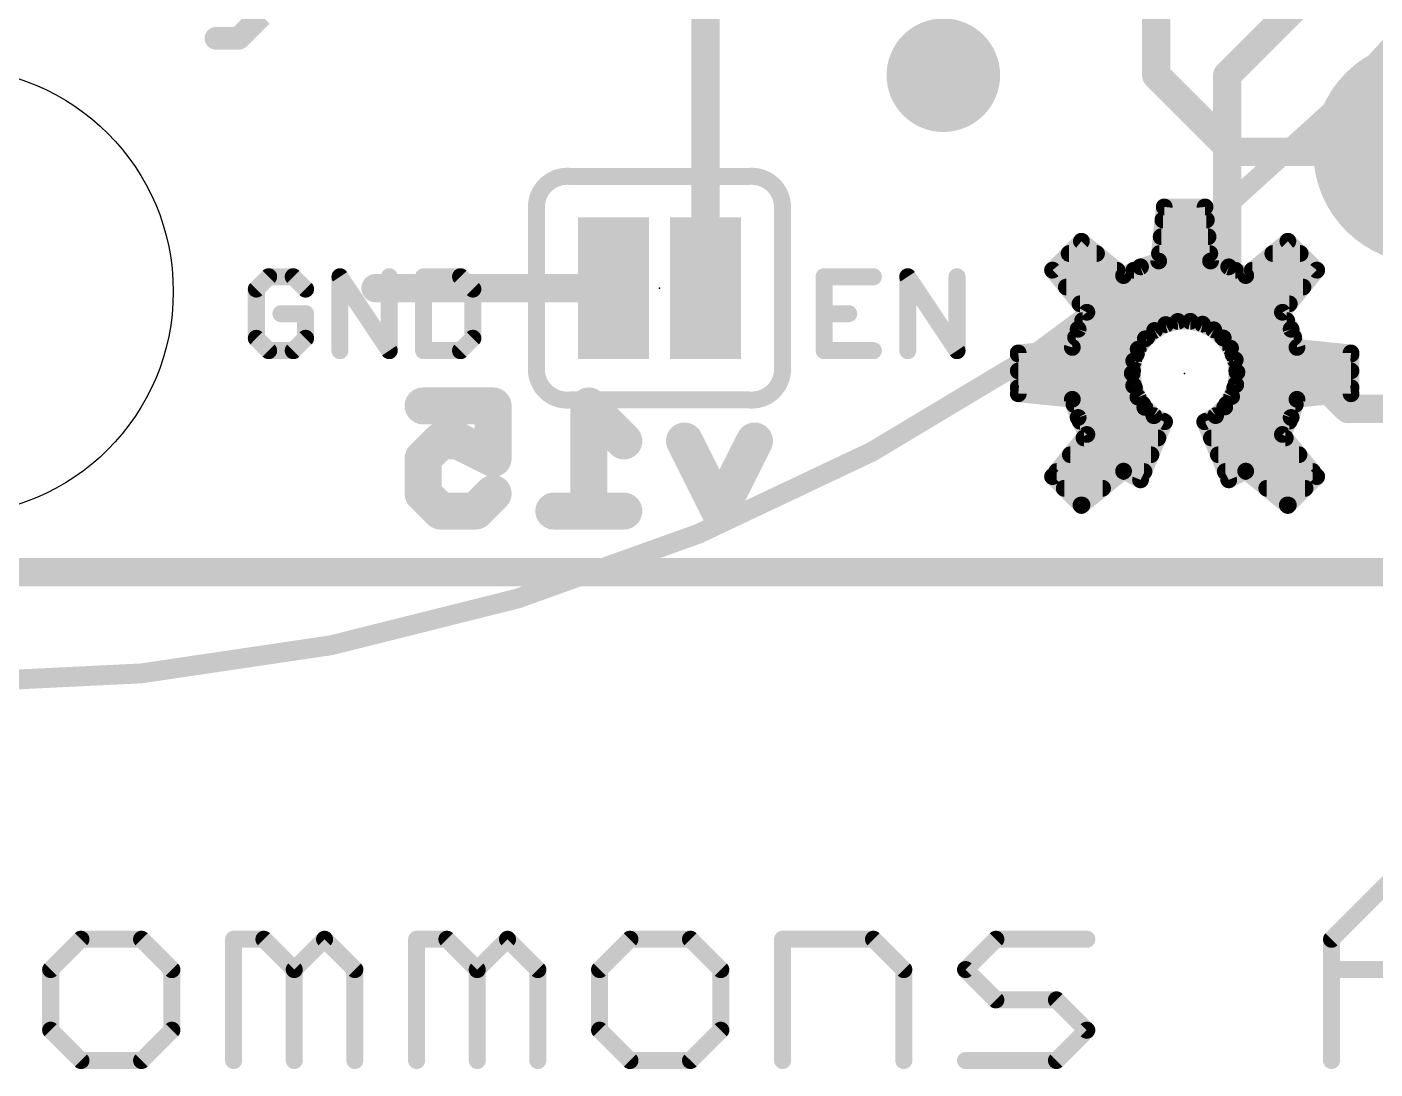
# Model space of a CAD drawing. Extents: x -24 to 84, y -14 to 41.
# Drawn here: x 21.01 to 33.07, y -4.45 to 4.88 of the extents above; entities that cross this region are included whole.
import ezdxf

# ---------------------------------------------------------------- set-up
doc = ezdxf.new("R2010")
doc.units = 0
for name, color, linetype in [('1', 12, 'CONTINUOUS'), ('16', 132, 'CONTINUOUS'), ('17', 110, 'CONTINUOUS'), ('18', 110, 'CONTINUOUS'), ('20', 53, 'CONTINUOUS'), ('21', 41, 'CONTINUOUS'), ('22', 40, 'CONTINUOUS'), ('23', 53, 'CONTINUOUS'), ('51', 53, 'CONTINUOUS')]:
    doc.layers.add(name, color=color, linetype=linetype)

# ---------------------------------------------------------------- blocks, each defined once
blk = doc.blocks.new('RECT')
blk.add_solid([(-0.5, -0.5), (0.5, -0.5), (-0.5, 0.5), (0.5, 0.5)])
blk = doc.blocks.new('ROUNDP')
at = {"const_width": 0.5}
blk.add_lwpolyline([(0, -0.25, 1), (0, 0.25, 1), (0, -0.25)], format="xyb", dxfattribs=at)
blk = doc.blocks.new('ROUNDV')
at = {"const_width": 0.5}
blk.add_lwpolyline([(0, -0.25, 1), (0, 0.25, 1), (0, -0.25)], format="xyb", dxfattribs=at)

msp = doc.modelspace()

# ---------------------------------------------------------------- linework, layer by layer
at = {"layer": '1', "const_width": 0.254}
for points in [[(27.0819, 2.54), (27.0819, 14.3819)], [(31.115, 4.445), (31.115, 6.77)], [(31.8, 3.76), (31.115, 4.445)], [(33.52, 3.76), (31.8, 3.76)], [(26.2581, 2.54), (24.13, 2.54)], [(0, 0), (40.64, 0)]]:
    msp.add_lwpolyline(points, dxfattribs=at)
at = {"layer": '1', "const_width": 0.127}
for points in [[(31.1599, 4.4899, 1), (31.0701, 4.4001)], [(31.0515, 4.445, 1), (31.1785, 4.445)], [(31.8, 3.8235, 1), (31.8, 3.6965)], [(31.7551, 3.7151, 1), (31.8449, 3.8049)], [(24.13, 2.6035, 1), (24.13, 2.4765)], [(26.2581, 2.4765, 1), (26.2581, 2.6035)], [(27.0184, 2.54, 1), (27.1454, 2.54)]]:
    msp.add_lwpolyline(points, format="xyb", dxfattribs=at)
at = {"layer": '16'}
for points, const_width in [([(32.512, 5.207), (31.75, 4.445)], 0.254), ([(31.75, 4.445), (31.75, 2.54)], 0.254), ([(31.75, 2.54), (32.83, 1.46)], 0.254), ([(24.555, 1.4867), (25.1821, 1.4867)], 0.3302), ([(25.1821, 1.4867), (25.1821, 1.0164)], 0.3302), ([(26.3515, 1.1732), (26.038, 1.4867)], 0.3302), ([(26.038, 1.4867), (26.038, 0.5461)], 0.3302), ([(32.83, 1.46), (34.82, 1.46)], 0.254), ([(24.7118, 1.1732), (24.555, 1.0164)], 0.3302), ([(24.8686, 1.1732), (24.7118, 1.1732)], 0.3302), ([(25.1821, 1.0164), (24.8686, 1.1732)], 0.3302), ([(27.2074, 0.5461), (26.8938, 1.1732)], 0.3302), ([(27.5209, 1.1732), (27.2074, 0.5461)], 0.3302), ([(24.555, 1.0164), (24.555, 0.7029)], 0.3302), ([(24.555, 0.7029), (24.7118, 0.5461)], 0.3302), ([(25.0253, 0.5461), (25.1821, 0.7029)], 0.3302), ([(24.7118, 0.5461), (25.0253, 0.5461)], 0.3302), ([(26.3515, 0.5461), (25.7244, 0.5461)], 0.3302), ([(0, 0), (40.64, 0)], 0.254)]:
    msp.add_lwpolyline(points, dxfattribs=dict(at, const_width=const_width))
for points, const_width in [([(31.8135, 4.445, 1), (31.6865, 4.445)], 0.127), ([(31.7051, 4.4899, 1), (31.7949, 4.4001)], 0.127), ([(31.7949, 2.5849, 1), (31.7051, 2.4951)], 0.127), ([(31.6865, 2.54, 1), (31.8135, 2.54)], 0.127), ([(24.555, 1.5693, 1), (24.555, 1.4042)], 0.1651), ([(25.2647, 1.4867, 1), (25.0996, 1.4867)], 0.1651), ([(25.1821, 1.4042, 1), (25.1821, 1.5693)], 0.1651), ([(26.0963, 1.5451, 1), (25.9796, 1.4283)], 0.1651), ([(26.1205, 1.4867, 1), (25.9554, 1.4867)], 0.1651), ([(32.83, 1.5235, 1), (32.83, 1.3965)], 0.127), ([(32.7851, 1.4151, 1), (32.8749, 1.5049)], 0.127), ([(24.7118, 1.2557, 1), (24.7118, 1.0906)], 0.1651), ([(24.7702, 1.1148, 1), (24.6534, 1.2315)], 0.1651), ([(24.9055, 1.247, 1), (24.8317, 1.0993)], 0.1651), ([(24.8686, 1.0906, 1), (24.8686, 1.2557)], 0.1651), ([(26.9677, 1.2101, 1), (26.82, 1.1363)], 0.1651), ([(27.5947, 1.1363, 1), (27.4471, 1.2101)], 0.1651), ([(26.2931, 1.1148, 1), (26.4099, 1.2315)], 0.1651), ([(24.4967, 1.0748, 1), (24.6134, 0.958)], 0.1651), ([(24.6376, 1.0164, 1), (24.4725, 1.0164)], 0.1651), ([(25.0996, 1.0164, 1), (25.2647, 1.0164)], 0.1651), ([(25.1452, 0.9426, 1), (25.219, 1.0902)], 0.1651), ([(24.6134, 0.7612, 1), (24.4967, 0.6445)], 0.1651), ([(25.2405, 0.6445, 1), (25.1237, 0.7612)], 0.1651), ([(24.4725, 0.7029, 1), (24.6376, 0.7029)], 0.1651), ([(24.7118, 0.6287, 1), (24.7118, 0.4636)], 0.1651), ([(24.6534, 0.4877, 1), (24.7702, 0.6045)], 0.1651), ([(24.967, 0.6045, 1), (25.0837, 0.4877)], 0.1651), ([(25.0253, 0.4636, 1), (25.0253, 0.6287)], 0.1651), ([(25.7244, 0.6287, 1), (25.7244, 0.4636)], 0.1651), ([(25.9554, 0.5461, 1), (26.1205, 0.5461)], 0.1651), ([(26.3515, 0.4636, 1), (26.3515, 0.6287)], 0.1651), ([(27.1335, 0.583, 1), (27.2812, 0.5092)], 0.1651), ([(27.1335, 0.5092, 1), (27.2812, 0.583)], 0.1651)]:
    msp.add_lwpolyline(points, format="xyb", dxfattribs=dict(at, const_width=const_width))
at = {"layer": '20', "const_width": 0.2032}
msp.add_lwpolyline([(0, 0), (40.64, 0)], dxfattribs=at)
at = {"layer": '20'}
msp.add_circle((20.32, 2.51), 2, dxfattribs=at)
at = {"layer": '21'}
for points, const_width in [([(22.9052, 4.7749), (23.1086, 4.9782)], 0.2032), ([(22.7018, 4.7749), (22.9052, 4.7749)], 0.2032), ([(25.87, 3.54), (27.47, 3.54)], 0.1524), ([(25.57, 1.79), (25.57, 3.29)], 0.1524), ([(27.77, 1.79), (27.77, 3.29)], 0.1524), ([(31.1862, 3.2668), (31.137, 2.7829)], 0.15), ([(31.5518, 3.2668), (31.1862, 3.2668)], 0.15), ([(31.601, 2.7829), (31.5518, 3.2668)], 0.15), ([(31.1743, 3.15), (31.5637, 3.15)], 0.15), ([(30.4455, 2.96), (30.187, 2.7015)], 0.15), ([(30.8225, 2.6526), (30.4455, 2.96)], 0.15), ([(31.1591, 3), (31.5789, 3)], 0.15), ([(32.2925, 2.96), (31.9155, 2.6526)], 0.15), ([(32.551, 2.7015), (32.2925, 2.96)], 0.15), ([(30.3355, 2.85), (30.5804, 2.85)], 0.15), ([(31.1438, 2.85), (31.5942, 2.85)], 0.15), ([(32.1576, 2.85), (32.4025, 2.85)], 0.15), ([(30.187, 2.7015), (30.4944, 2.3245)], 0.15), ([(30.1882, 2.7), (30.7644, 2.7)], 0.15), ([(30.9743, 2.7308), (30.8225, 2.6526)], 0.15), ([(30.9145, 2.7), (31.8235, 2.7)], 0.15), ([(31.137, 2.7829), (30.9743, 2.7308)], 0.15), ([(31.7637, 2.7308), (31.601, 2.7829)], 0.15), ([(31.9155, 2.6526), (31.7637, 2.7308)], 0.15), ([(31.9736, 2.7), (32.5498, 2.7)], 0.15), ([(32.2436, 2.3245), (32.551, 2.7015)], 0.15), ([(23.1734, 2.6422), (23.0632, 2.532)], 0.1524), ([(23.3937, 2.6422), (23.1734, 2.6422)], 0.1524), ([(23.5038, 2.532), (23.3937, 2.6422)], 0.1524), ([(23.8116, 1.9812), (23.8116, 2.6422)], 0.1524), ([(23.8116, 2.6422), (24.2523, 1.9812)], 0.1524), ([(24.2523, 1.9812), (24.2523, 2.6422)], 0.1524), ([(24.56, 2.6422), (24.56, 1.9812)], 0.1524), ([(24.8905, 2.6422), (24.56, 2.6422)], 0.1524), ([(25.0007, 2.532), (24.8905, 2.6422)], 0.1524), ([(28.5838, 2.6422), (28.1432, 2.6422)], 0.1524), ([(28.1432, 2.6422), (28.1432, 1.9812)], 0.1524), ([(28.8916, 1.9812), (28.8916, 2.6422)], 0.1524), ([(28.8916, 2.6422), (29.3323, 1.9812)], 0.1524), ([(29.3323, 1.9812), (29.3323, 2.6422)], 0.1524), ([(23.0632, 2.532), (23.0632, 2.0914)], 0.1524), ([(25.0007, 2.0914), (25.0007, 2.532)], 0.1524), ([(30.3105, 2.55), (32.4275, 2.55)], 0.15), ([(30.4328, 2.4), (32.3052, 2.4)], 0.15), ([(23.5038, 2.3117), (23.2835, 2.3117)], 0.1524), ([(23.5038, 2.0914), (23.5038, 2.3117)], 0.1524), ([(28.1432, 2.3117), (28.3635, 2.3117)], 0.1524), ([(30.4944, 2.3245), (30.4162, 2.1727)], 0.15), ([(30.456, 2.25), (32.282, 2.25)], 0.15), ([(31.1991, 2.2148), (31.3078, 2.2426)], 0.15), ([(31.3078, 2.2426), (31.42, 2.2438)], 0.15), ([(31.42, 2.2438), (31.5292, 2.2184)], 0.15), ([(31.5292, 2.2184), (31.6293, 2.1676)], 0.15), ([(32.3218, 2.1727), (32.2436, 2.3245)], 0.15), ([(30.4162, 2.1727), (30.3641, 2.01)], 0.15), ([(30.3929, 2.1), (31.0311, 2.1)], 0.15), ([(31.0166, 2.087), (31.1001, 2.1619)], 0.15), ([(31.1001, 2.1619), (31.1991, 2.2148)], 0.15), ([(31.6293, 2.1676), (31.7145, 2.0946)], 0.15), ([(31.7082, 2.1), (32.3451, 2.1)], 0.15), ([(32.3739, 2.01), (32.3218, 2.1727)], 0.15), ([(23.0632, 2.0914), (23.1734, 1.9812)], 0.1524), ([(23.1734, 1.9812), (23.3937, 1.9812)], 0.1524), ([(23.3937, 1.9812), (23.5038, 2.0914)], 0.1524), ([(24.56, 1.9812), (24.8905, 1.9812)], 0.1524), ([(24.8905, 1.9812), (25.0007, 2.0914)], 0.1524), ([(28.1432, 1.9812), (28.5838, 1.9812)], 0.1524), ([(30.3641, 2.01), (29.8802, 1.9608)], 0.15), ([(30.9137, 1.8894), (30.9532, 1.9944)], 0.15), ([(30.9532, 1.9944), (31.0166, 2.087)], 0.15), ([(31.7145, 2.0946), (31.7799, 2.0034)], 0.15), ([(31.7799, 2.0034), (31.8217, 1.8993)], 0.15), ([(32.8578, 1.9608), (32.3739, 2.01)], 0.15), ([(29.8802, 1.9608), (29.8802, 1.5952)], 0.15), ([(29.8802, 1.95), (30.9365, 1.95)], 0.15), ([(30.9002, 1.778), (30.9137, 1.8894)], 0.15), ([(31.8013, 1.95), (32.8578, 1.95)], 0.15), ([(31.8217, 1.8993), (31.8375, 1.7882)], 0.15), ([(32.8578, 1.5952), (32.8578, 1.9608)], 0.15), ([(29.8802, 1.8), (30.9029, 1.8)], 0.15), ([(30.9131, 1.6686), (30.9002, 1.778)], 0.15), ([(31.8375, 1.7882), (31.8266, 1.6765)], 0.15), ([(31.8358, 1.8), (32.8578, 1.8)], 0.15), ([(29.8802, 1.65), (30.92, 1.65)], 0.15), ([(30.9513, 1.5652), (30.9131, 1.6686)], 0.15), ([(31.8266, 1.6765), (31.7893, 1.5707)], 0.15), ([(31.8172, 1.65), (32.8578, 1.65)], 0.15), ([(27.47, 1.54), (25.87, 1.54)], 0.1524), ([(29.8802, 1.5952), (30.3641, 1.546)], 0.15), ([(30.3641, 1.546), (30.4162, 1.3833)], 0.15), ([(30.3788, 1.5), (30.9948, 1.5)], 0.15), ([(31.0125, 1.4735), (30.9513, 1.5652)], 0.15), ([(31.7893, 1.5707), (31.728, 1.4767)], 0.15), ([(31.7433, 1.5), (32.3592, 1.5)], 0.15), ([(32.3218, 1.3833), (32.3739, 1.546)], 0.15), ([(32.3739, 1.546), (32.8578, 1.5952)], 0.15), ([(30.4162, 1.3833), (30.4944, 1.2315)], 0.15), ([(31.0934, 1.3987), (31.0125, 1.4735)], 0.15), ([(31.1896, 1.3449), (31.0934, 1.3987)], 0.15), ([(31.6462, 1.4), (31.5484, 1.3449)], 0.15), ([(31.728, 1.4767), (31.6462, 1.4)], 0.15), ([(32.2436, 1.2315), (32.3218, 1.3833)], 0.15), ([(30.4334, 1.35), (31.1805, 1.35)], 0.15), ([(30.9743, 0.8252), (31.1896, 1.3449)], 0.15), ([(31.5484, 1.3449), (31.7637, 0.8252)], 0.15), ([(31.5575, 1.35), (32.3046, 1.35)], 0.15), ([(30.4944, 1.2315), (30.187, 0.8545)], 0.15), ([(30.4687, 1.2), (31.1296, 1.2)], 0.15), ([(31.6084, 1.2), (32.2693, 1.2)], 0.15), ([(32.551, 0.8545), (32.2436, 1.2315)], 0.15), ([(30.3464, 1.05), (31.0674, 1.05)], 0.15), ([(31.6706, 1.05), (32.3916, 1.05)], 0.15), ([(30.2241, 0.9), (30.8183, 0.9)], 0.15), ([(30.4455, 0.596), (30.8225, 0.9034)], 0.15), ([(30.8225, 0.9034), (30.9743, 0.8252)], 0.15), ([(30.8291, 0.9), (31.0053, 0.9)], 0.15), ([(31.7327, 0.9), (31.9089, 0.9)], 0.15), ([(31.7637, 0.8252), (31.9155, 0.9034)], 0.15), ([(31.9155, 0.9034), (32.2925, 0.596)], 0.15), ([(31.9197, 0.9), (32.5139, 0.9)], 0.15), ([(30.187, 0.8545), (30.4455, 0.596)], 0.15), ([(32.2925, 0.596), (32.551, 0.8545)], 0.15), ([(30.2915, 0.75), (30.6344, 0.75)], 0.15), ([(32.1036, 0.75), (32.4465, 0.75)], 0.15), ([(30.4415, 0.6), (30.4504, 0.6)], 0.15), ([(32.2876, 0.6), (32.2965, 0.6)], 0.15)]:
    msp.add_lwpolyline(points, dxfattribs=dict(at, const_width=const_width))
for points, const_width in [([(22.7018, 4.8257, 1), (22.7018, 4.7241)], 0.1016), ([(22.8693, 4.8108, 1), (22.9411, 4.7389)], 0.1016), ([(22.9052, 4.7241, 1), (22.9052, 4.8257)], 0.1016), ([(25.87, 3.54, 0.4142), (25.57, 3.29)], 0.1524), ([(25.87, 3.5781, 1), (25.87, 3.5019)], 0.0762), ([(25.8666, 3.5021, 1), (25.8734, 3.5779)], 0.0762), ([(27.77, 3.29, 0.4142), (27.47, 3.54)], 0.1524), ([(27.4666, 3.5779, 1), (27.4734, 3.5021)], 0.0762), ([(27.47, 3.5019, 1), (27.47, 3.5781)], 0.0762), ([(25.6081, 3.29, 1), (25.5319, 3.29)], 0.0762), ([(25.5321, 3.2934, 1), (25.6079, 3.2866)], 0.0762), ([(27.8081, 3.29, 1), (27.7319, 3.29)], 0.0762), ([(27.7321, 3.2866, 1), (27.8079, 3.2934)], 0.0762), ([(31.1862, 3.3043, 1), (31.1862, 3.2293)], 0.075), ([(31.2235, 3.263, 1), (31.1489, 3.2706)], 0.075), ([(31.5891, 3.2706, 1), (31.5145, 3.263)], 0.075), ([(31.5518, 3.2293, 1), (31.5518, 3.3043)], 0.075), ([(31.1743, 3.1875, 1), (31.1743, 3.1125)], 0.075), ([(31.5637, 3.1125, 1), (31.5637, 3.1875)], 0.075), ([(30.4692, 2.9891, 1), (30.4218, 2.9309)], 0.075), ([(30.472, 2.9335, 1), (30.419, 2.9865)], 0.075), ([(31.1591, 3.0375, 1), (31.1591, 2.9625)], 0.075), ([(31.5789, 2.9625, 1), (31.5789, 3.0375)], 0.075), ([(32.319, 2.9865, 1), (32.266, 2.9335)], 0.075), ([(32.3162, 2.9309, 1), (32.2688, 2.9891)], 0.075), ([(30.3355, 2.8875, 1), (30.3355, 2.8125)], 0.075), ([(30.5804, 2.8125, 1), (30.5804, 2.8875)], 0.075), ([(31.1438, 2.8875, 1), (31.1438, 2.8125)], 0.075), ([(31.5942, 2.8125, 1), (31.5942, 2.8875)], 0.075), ([(32.1576, 2.8875, 1), (32.1576, 2.8125)], 0.075), ([(32.4025, 2.8125, 1), (32.4025, 2.8875)], 0.075), ([(30.2161, 2.7252, 1), (30.1579, 2.6778)], 0.075), ([(30.1882, 2.7375, 1), (30.1882, 2.6625)], 0.075), ([(30.7644, 2.6625, 1), (30.7644, 2.7375)], 0.075), ([(30.9145, 2.7375, 1), (30.9145, 2.6625)], 0.075), ([(30.9629, 2.7665, 1), (30.9858, 2.6951)], 0.075), ([(30.9915, 2.6975, 1), (30.9572, 2.7642)], 0.075), ([(31.0997, 2.7867, 1), (31.1743, 2.7791)], 0.075), ([(31.1484, 2.7472, 1), (31.1256, 2.8186)], 0.075), ([(31.6124, 2.8186, 1), (31.5896, 2.7472)], 0.075), ([(31.5637, 2.7791, 1), (31.6383, 2.7867)], 0.075), ([(31.7808, 2.7642, 1), (31.7465, 2.6975)], 0.075), ([(31.7522, 2.6951, 1), (31.7751, 2.7665)], 0.075), ([(31.8235, 2.6625, 1), (31.8235, 2.7375)], 0.075), ([(31.9736, 2.7375, 1), (31.9736, 2.6625)], 0.075), ([(32.5801, 2.6778, 1), (32.5219, 2.7252)], 0.075), ([(32.5498, 2.6625, 1), (32.5498, 2.7375)], 0.075), ([(23.1734, 2.6803, 1), (23.1734, 2.6041)], 0.0762), ([(23.2003, 2.6152, 1), (23.1464, 2.6691)], 0.0762), ([(23.4206, 2.6691, 1), (23.3667, 2.6152)], 0.0762), ([(23.3937, 2.6041, 1), (23.3937, 2.6803)], 0.0762), ([(23.8497, 2.6422, 1), (23.7735, 2.6422)], 0.0762), ([(23.8433, 2.6633, 1), (23.7799, 2.621)], 0.0762), ([(24.2904, 2.6422, 1), (24.2142, 2.6422)], 0.0762), ([(24.5981, 2.6422, 1), (24.5219, 2.6422)], 0.0762), ([(24.56, 2.6803, 1), (24.56, 2.6041)], 0.0762), ([(24.9175, 2.6691, 1), (24.8636, 2.6152)], 0.0762), ([(24.8905, 2.6041, 1), (24.8905, 2.6803)], 0.0762), ([(28.1432, 2.6803, 1), (28.1432, 2.6041)], 0.0762), ([(28.1813, 2.6422, 1), (28.1051, 2.6422)], 0.0762), ([(28.5838, 2.6041, 1), (28.5838, 2.6803)], 0.0762), ([(28.9297, 2.6422, 1), (28.8535, 2.6422)], 0.0762), ([(28.9233, 2.6633, 1), (28.8599, 2.621)], 0.0762), ([(29.3704, 2.6422, 1), (29.2942, 2.6422)], 0.0762), ([(30.1605, 2.728, 1), (30.2135, 2.675)], 0.075), ([(30.8053, 2.6859, 1), (30.8397, 2.6193)], 0.075), ([(30.7988, 2.6235, 1), (30.8462, 2.6817)], 0.075), ([(31.8918, 2.6817, 1), (31.9392, 2.6235)], 0.075), ([(31.8983, 2.6193, 1), (31.9327, 2.6859)], 0.075), ([(32.5245, 2.675, 1), (32.5775, 2.728)], 0.075), ([(23.1013, 2.532, 1), (23.0251, 2.532)], 0.0762), ([(23.0363, 2.5589, 1), (23.0901, 2.5051)], 0.0762), ([(23.4769, 2.5051, 1), (23.5308, 2.5589)], 0.0762), ([(25.0388, 2.532, 1), (24.9626, 2.532)], 0.0762), ([(24.9737, 2.5051, 1), (25.0276, 2.5589)], 0.0762), ([(30.3105, 2.5875, 1), (30.3105, 2.5125)], 0.075), ([(32.4275, 2.5125, 1), (32.4275, 2.5875)], 0.075), ([(30.4328, 2.4375, 1), (30.4328, 2.3625)], 0.075), ([(32.3052, 2.3625, 1), (32.3052, 2.4375)], 0.075), ([(23.2835, 2.3498, 1), (23.2835, 2.2736)], 0.0762), ([(23.5419, 2.3117, 1), (23.4657, 2.3117)], 0.0762), ([(23.5038, 2.2736, 1), (23.5038, 2.3498)], 0.0762), ([(28.1432, 2.3498, 1), (28.1432, 2.2736)], 0.0762), ([(28.3635, 2.2736, 1), (28.3635, 2.3498)], 0.0762), ([(30.456, 2.2875, 1), (30.456, 2.2125)], 0.075), ([(30.5277, 2.3073, 1), (30.4611, 2.3417)], 0.075), ([(30.4653, 2.3008, 1), (30.5235, 2.3482)], 0.075), ([(31.3074, 2.2801, 1), (31.3082, 2.2051)], 0.075), ([(31.3171, 2.2063, 1), (31.2985, 2.2789)], 0.075), ([(31.4285, 2.2804, 1), (31.4115, 2.2073)], 0.075), ([(31.4204, 2.2063, 1), (31.4196, 2.2813)], 0.075), ([(31.5462, 2.2518, 1), (31.5123, 2.1849)], 0.075), ([(31.5207, 2.1818, 1), (31.5378, 2.2549)], 0.075), ([(32.2769, 2.3417, 1), (32.2103, 2.3073)], 0.075), ([(32.2145, 2.3482, 1), (32.2727, 2.3008)], 0.075), ([(32.282, 2.2125, 1), (32.282, 2.2875)], 0.075), ([(30.3929, 2.1375, 1), (30.3929, 2.0625)], 0.075), ([(30.3828, 2.1898, 1), (30.4495, 2.1555)], 0.075), ([(30.4519, 2.1612, 1), (30.3805, 2.1841)], 0.075), ([(31.0311, 2.0625, 1), (31.0311, 2.1375)], 0.075), ([(31.0824, 2.195, 1), (31.1178, 2.1288)], 0.075), ([(31.1251, 2.134, 1), (31.0751, 2.1898)], 0.075), ([(31.1898, 2.2511, 1), (31.2084, 2.1784)], 0.075), ([(31.2168, 2.1817, 1), (31.1814, 2.2478)], 0.075), ([(31.6537, 2.1961, 1), (31.6049, 2.1392)], 0.075), ([(31.6124, 2.1342, 1), (31.6463, 2.2011)], 0.075), ([(31.7082, 2.1375, 1), (31.7082, 2.0625)], 0.075), ([(32.3575, 2.1841, 1), (32.2861, 2.1612)], 0.075), ([(32.2885, 2.1555, 1), (32.3552, 2.1898)], 0.075), ([(32.3451, 2.0625, 1), (32.3451, 2.1375)], 0.075), ([(23.0901, 2.1183, 1), (23.0363, 2.0644)], 0.0762), ([(23.0251, 2.0914, 1), (23.1013, 2.0914)], 0.0762), ([(23.1734, 2.0193, 1), (23.1734, 1.9431)], 0.0762), ([(23.3937, 1.9431, 1), (23.3937, 2.0193)], 0.0762), ([(23.4657, 2.0914, 1), (23.5419, 2.0914)], 0.0762), ([(23.5308, 2.0644, 1), (23.4769, 2.1183)], 0.0762), ([(24.56, 2.0193, 1), (24.56, 1.9431)], 0.0762), ([(24.8905, 1.9431, 1), (24.8905, 2.0193)], 0.0762), ([(24.9626, 2.0914, 1), (25.0388, 2.0914)], 0.0762), ([(25.0276, 2.0644, 1), (24.9737, 2.1183)], 0.0762), ([(28.1432, 2.0193, 1), (28.1432, 1.9431)], 0.0762), ([(28.5838, 1.9431, 1), (28.5838, 2.0193)], 0.0762), ([(30.3284, 2.0214, 1), (30.3998, 1.9986)], 0.075), ([(30.3679, 1.9727, 1), (30.3603, 2.0473)], 0.075), ([(30.9222, 2.0156, 1), (30.9841, 1.9732)], 0.075), ([(30.9883, 1.9812, 1), (30.9181, 2.0076)], 0.075), ([(30.9915, 2.1149, 1), (31.0416, 2.0591)], 0.075), ([(31.0475, 2.0658, 1), (30.9856, 2.1082)], 0.075), ([(31.745, 2.1164, 1), (31.684, 2.0727)], 0.075), ([(31.6901, 2.0661, 1), (31.7389, 2.123)], 0.075), ([(31.8146, 2.0174, 1), (31.7451, 1.9894)], 0.075), ([(31.7494, 1.9815, 1), (31.8103, 2.0252)], 0.075), ([(32.3777, 2.0473, 1), (32.3701, 1.9727)], 0.075), ([(32.3382, 1.9986, 1), (32.4096, 2.0214)], 0.075), ([(23.1464, 1.9543, 1), (23.2003, 2.0081)], 0.0762), ([(23.3667, 2.0081, 1), (23.4206, 1.9543)], 0.0762), ([(23.7735, 1.9812, 1), (23.8497, 1.9812)], 0.0762), ([(24.2142, 1.9812, 1), (24.2904, 1.9812)], 0.0762), ([(24.2206, 1.9601, 1), (24.284, 2.0023)], 0.0762), ([(24.5219, 1.9812, 1), (24.5981, 1.9812)], 0.0762), ([(24.8636, 2.0081, 1), (24.9175, 1.9543)], 0.0762), ([(28.1051, 1.9812, 1), (28.1813, 1.9812)], 0.0762), ([(28.8535, 1.9812, 1), (28.9297, 1.9812)], 0.0762), ([(29.2942, 1.9812, 1), (29.3704, 1.9812)], 0.0762), ([(29.3006, 1.9601, 1), (29.364, 2.0023)], 0.0762), ([(29.9177, 1.9608, 1), (29.8427, 1.9608)], 0.075), ([(29.8764, 1.9981, 1), (29.884, 1.9235)], 0.075), ([(29.8802, 1.9875, 1), (29.8802, 1.9125)], 0.075), ([(30.8786, 1.9026, 1), (30.9487, 1.8762)], 0.075), ([(30.9509, 1.8849, 1), (30.8764, 1.8939)], 0.075), ([(30.9365, 1.9125, 1), (30.9365, 1.9875)], 0.075), ([(31.8013, 1.9875, 1), (31.8013, 1.9125)], 0.075), ([(31.8588, 1.9046, 1), (31.7845, 1.894)], 0.075), ([(31.7869, 1.8853, 1), (31.8565, 1.9132)], 0.075), ([(32.8953, 1.9608, 1), (32.8203, 1.9608)], 0.075), ([(32.854, 1.9235, 1), (32.8616, 1.9981)], 0.075), ([(32.8578, 1.9125, 1), (32.8578, 1.9875)], 0.075), ([(25.57, 1.79, 0.4148), (25.87, 1.54)], 0.1524), ([(25.6079, 1.7934, 1), (25.5321, 1.7866)], 0.0762), ([(25.5319, 1.79, 1), (25.6081, 1.79)], 0.0762), ([(27.47, 1.54, 0.4142), (27.77, 1.79)], 0.1524), ([(27.7319, 1.79, 1), (27.8081, 1.79)], 0.0762), ([(27.8079, 1.7866, 1), (27.7321, 1.7934)], 0.0762), ([(29.8802, 1.8375, 1), (29.8802, 1.7625)], 0.075), ([(30.9374, 1.7824, 1), (30.863, 1.7736)], 0.075), ([(30.863, 1.7825, 1), (30.9374, 1.7735)], 0.075), ([(30.9029, 1.7625, 1), (30.9029, 1.8375)], 0.075), ([(31.8358, 1.8375, 1), (31.8358, 1.7625)], 0.075), ([(31.8749, 1.7845, 1), (31.8002, 1.7918)], 0.075), ([(31.8004, 1.7829, 1), (31.8747, 1.7935)], 0.075), ([(32.8578, 1.7625, 1), (32.8578, 1.8375)], 0.075), ([(29.8802, 1.6875, 1), (29.8802, 1.6125)], 0.075), ([(30.9483, 1.6815, 1), (30.878, 1.6556)], 0.075), ([(30.8759, 1.6642, 1), (30.9504, 1.673)], 0.075), ([(30.92, 1.6125, 1), (30.92, 1.6875)], 0.075), ([(31.8172, 1.6875, 1), (31.8172, 1.6125)], 0.075), ([(31.7892, 1.6802, 1), (31.8639, 1.6728)], 0.075), ([(31.8619, 1.6641, 1), (31.7912, 1.689)], 0.075), ([(32.8578, 1.6125, 1), (32.8578, 1.6875)], 0.075), ([(25.87, 1.5781, 1), (25.87, 1.5019)], 0.0762), ([(25.8735, 1.5021, 1), (25.8665, 1.5779)], 0.0762), ([(27.4734, 1.5779, 1), (27.4666, 1.5021)], 0.0762), ([(27.47, 1.5019, 1), (27.47, 1.5781)], 0.0762), ([(29.884, 1.6325, 1), (29.8764, 1.5579)], 0.075), ([(29.8427, 1.5952, 1), (29.9177, 1.5952)], 0.075), ([(30.3998, 1.5574, 1), (30.3284, 1.5346)], 0.075), ([(30.3788, 1.5375, 1), (30.3788, 1.4625)], 0.075), ([(30.3603, 1.5087, 1), (30.3679, 1.5833)], 0.075), ([(30.9825, 1.586, 1), (30.9201, 1.5443)], 0.075), ([(30.9161, 1.5522, 1), (30.9865, 1.5781)], 0.075), ([(30.9948, 1.4625, 1), (30.9948, 1.5375)], 0.075), ([(31.7433, 1.5375, 1), (31.7433, 1.4625)], 0.075), ([(31.754, 1.5831, 1), (31.8247, 1.5582)], 0.075), ([(31.8208, 1.5502, 1), (31.7579, 1.5911)], 0.075), ([(32.3701, 1.5833, 1), (32.3777, 1.5087)], 0.075), ([(32.4096, 1.5346, 1), (32.3382, 1.5574)], 0.075), ([(32.3592, 1.4625, 1), (32.3592, 1.5375)], 0.075), ([(32.8203, 1.5952, 1), (32.8953, 1.5952)], 0.075), ([(32.8616, 1.5579, 1), (32.854, 1.6325)], 0.075), ([(30.4495, 1.4005, 1), (30.3828, 1.3662)], 0.075), ([(31.038, 1.5011, 1), (30.9871, 1.446)], 0.075), ([(30.9813, 1.4527, 1), (31.0437, 1.4944)], 0.075), ([(31.1118, 1.4315, 1), (31.0751, 1.366)], 0.075), ([(31.068, 1.3712, 1), (31.1189, 1.4263)], 0.075), ([(31.6205, 1.4273, 1), (31.6718, 1.3726)], 0.075), ([(31.6646, 1.3673, 1), (31.6278, 1.4326)], 0.075), ([(31.6966, 1.4972, 1), (31.7595, 1.4562)], 0.075), ([(31.7537, 1.4493, 1), (31.7024, 1.504)], 0.075), ([(32.3552, 1.3662, 1), (32.2885, 1.4005)], 0.075), ([(30.3805, 1.3719, 1), (30.4519, 1.3948)], 0.075), ([(30.4334, 1.3875, 1), (30.4334, 1.3125)], 0.075), ([(31.2242, 1.3305, 1), (31.155, 1.3593)], 0.075), ([(31.1713, 1.3122, 1), (31.2079, 1.3776)], 0.075), ([(31.1805, 1.3125, 1), (31.1805, 1.3875)], 0.075), ([(31.583, 1.3593, 1), (31.5138, 1.3305)], 0.075), ([(31.53, 1.3776, 1), (31.5668, 1.3122)], 0.075), ([(31.5575, 1.3875, 1), (31.5575, 1.3125)], 0.075), ([(32.2861, 1.3948, 1), (32.3575, 1.3719)], 0.075), ([(32.3046, 1.3125, 1), (32.3046, 1.3875)], 0.075), ([(30.4687, 1.2375, 1), (30.4687, 1.1625)], 0.075), ([(30.4611, 1.2143, 1), (30.5277, 1.2487)], 0.075), ([(30.5235, 1.2078, 1), (30.4653, 1.2552)], 0.075), ([(31.1296, 1.1625, 1), (31.1296, 1.2375)], 0.075), ([(31.6084, 1.2375, 1), (31.6084, 1.1625)], 0.075), ([(32.2727, 1.2552, 1), (32.2145, 1.2078)], 0.075), ([(32.2103, 1.2487, 1), (32.2769, 1.2143)], 0.075), ([(32.2693, 1.1625, 1), (32.2693, 1.2375)], 0.075), ([(30.3464, 1.0875, 1), (30.3464, 1.0125)], 0.075), ([(31.0674, 1.0125, 1), (31.0674, 1.0875)], 0.075), ([(31.6706, 1.0875, 1), (31.6706, 1.0125)], 0.075), ([(32.3916, 1.0125, 1), (32.3916, 1.0875)], 0.075), ([(30.2241, 0.9375, 1), (30.2241, 0.8625)], 0.075), ([(30.8397, 0.9367, 1), (30.8053, 0.8701)], 0.075), ([(30.8291, 0.9375, 1), (30.8291, 0.8625)], 0.075), ([(30.8462, 0.8743, 1), (30.7988, 0.9325)], 0.075), ([(30.8183, 0.8625, 1), (30.8183, 0.9375)], 0.075), ([(31.0053, 0.8625, 1), (31.0053, 0.9375)], 0.075), ([(31.7327, 0.9375, 1), (31.7327, 0.8625)], 0.075), ([(31.9392, 0.9325, 1), (31.8918, 0.8743)], 0.075), ([(31.9197, 0.9375, 1), (31.9197, 0.8625)], 0.075), ([(31.9327, 0.8701, 1), (31.8983, 0.9367)], 0.075), ([(31.9089, 0.8625, 1), (31.9089, 0.9375)], 0.075), ([(32.5139, 0.8625, 1), (32.5139, 0.9375)], 0.075), ([(30.2135, 0.881, 1), (30.1605, 0.828)], 0.075), ([(30.1579, 0.8782, 1), (30.2161, 0.8308)], 0.075), ([(30.9397, 0.8396, 1), (31.0089, 0.8108)], 0.075), ([(30.9571, 0.7919, 1), (30.9915, 0.8585)], 0.075), ([(31.7465, 0.8585, 1), (31.7809, 0.7919)], 0.075), ([(31.7291, 0.8108, 1), (31.7983, 0.8396)], 0.075), ([(32.5219, 0.8308, 1), (32.5801, 0.8782)], 0.075), ([(32.5775, 0.828, 1), (32.5245, 0.881)], 0.075), ([(30.2915, 0.7875, 1), (30.2915, 0.7125)], 0.075), ([(30.6344, 0.7125, 1), (30.6344, 0.7875)], 0.075), ([(32.1036, 0.7875, 1), (32.1036, 0.7125)], 0.075), ([(32.4465, 0.7125, 1), (32.4465, 0.7875)], 0.075), ([(30.4415, 0.6375, 1), (30.4415, 0.5625)], 0.075), ([(30.4218, 0.6251, 1), (30.4692, 0.5669)], 0.075), ([(30.419, 0.5695, 1), (30.472, 0.6225)], 0.075), ([(30.4504, 0.5625, 1), (30.4504, 0.6375)], 0.075), ([(32.2876, 0.6375, 1), (32.2876, 0.5625)], 0.075), ([(32.266, 0.6225, 1), (32.319, 0.5695)], 0.075), ([(32.2688, 0.5669, 1), (32.3162, 0.6251)], 0.075), ([(32.2965, 0.5625, 1), (32.2965, 0.6375)], 0.075)]:
    msp.add_lwpolyline(points, format="xyb", dxfattribs=dict(at, const_width=const_width))
at = {"layer": '22', "const_width": 0.1778}
msp.add_lwpolyline([(20.32, -0.99, 1), (20.32, 34.01, 1), (20.32, -0.99)], format="xyb", dxfattribs=at)
at = {"layer": '23'}
for p in [(26.67, 2.54), (31.369, 1.778)]:
    msp.add_point(p, dxfattribs=at)
at = {"layer": '51', "const_width": 0.1524}
for points in [[(32.6831, -3.2841), (33.2254, -2.7418)], [(21.4942, -3.2841), (21.223, -3.5553)], [(22.0365, -3.2841), (21.4942, -3.2841)], [(22.3077, -3.5553), (22.0365, -3.2841)], [(22.8602, -4.3688), (22.8602, -3.2841)], [(22.8602, -3.2841), (23.1313, -3.2841)], [(23.1313, -3.2841), (23.4025, -3.5553)], [(23.4025, -3.5553), (23.6737, -3.2841)], [(23.6737, -3.2841), (23.9448, -3.5553)], [(24.4973, -4.3688), (24.4973, -3.2841)], [(24.4973, -3.2841), (24.7685, -3.2841)], [(24.7685, -3.2841), (25.0397, -3.5553)], [(25.0397, -3.5553), (25.3108, -3.2841)], [(25.3108, -3.2841), (25.582, -3.5553)], [(26.4056, -3.2841), (26.1345, -3.5553)], [(26.948, -3.2841), (26.4056, -3.2841)], [(27.2191, -3.5553), (26.948, -3.2841)], [(27.7716, -4.3688), (27.7716, -3.2841)], [(27.7716, -3.2841), (28.5851, -3.2841)], [(28.5851, -3.2841), (28.8563, -3.5553)], [(29.4088, -3.5553), (29.68, -3.2841)], [(29.68, -3.2841), (30.4935, -3.2841)], [(32.6831, -4.3688), (32.6831, -3.2841)], [(21.223, -3.5553), (21.223, -4.0976)], [(22.3077, -4.0976), (22.3077, -3.5553)], [(23.4025, -3.5553), (23.4025, -4.3688)], [(23.9448, -3.5553), (23.9448, -4.3688)], [(25.0397, -3.5553), (25.0397, -4.3688)], [(25.582, -3.5553), (25.582, -4.3688)], [(26.1345, -3.5553), (26.1345, -4.0976)], [(27.2191, -4.0976), (27.2191, -3.5553)], [(28.8563, -3.5553), (28.8563, -4.3688)], [(29.68, -3.8265), (29.4088, -3.5553)], [(32.6831, -3.5553), (33.7678, -3.5553)], [(30.2223, -3.8265), (29.68, -3.8265)], [(30.4935, -4.0976), (30.2223, -3.8265)], [(21.223, -4.0976), (21.4942, -4.3688)], [(22.0365, -4.3688), (22.3077, -4.0976)], [(26.1345, -4.0976), (26.4056, -4.3688)], [(26.948, -4.3688), (27.2191, -4.0976)], [(30.2223, -4.3688), (30.4935, -4.0976)], [(21.4942, -4.3688), (22.0365, -4.3688)], [(26.4056, -4.3688), (26.948, -4.3688)], [(29.4088, -4.3688), (30.2223, -4.3688)]]:
    msp.add_lwpolyline(points, dxfattribs=at)
at = {"layer": '51', "const_width": 0.0762}
for points in [[(21.4942, -3.246, 1), (21.4942, -3.3222)], [(21.5211, -3.3111, 1), (21.4672, -3.2572)], [(22.0635, -3.2572, 1), (22.0096, -3.3111)], [(22.0365, -3.3222, 1), (22.0365, -3.246)], [(22.8983, -3.2841, 1), (22.8221, -3.2841)], [(22.8602, -3.246, 1), (22.8602, -3.3222)], [(23.1583, -3.2572, 1), (23.1044, -3.3111)], [(23.1313, -3.3222, 1), (23.1313, -3.246)], [(23.7006, -3.2572, 1), (23.6467, -3.3111)], [(23.7006, -3.3111, 1), (23.6467, -3.2572)], [(24.5354, -3.2841, 1), (24.4592, -3.2841)], [(24.4973, -3.246, 1), (24.4973, -3.3222)], [(24.7954, -3.2572, 1), (24.7415, -3.3111)], [(24.7685, -3.3222, 1), (24.7685, -3.246)], [(25.3378, -3.2572, 1), (25.2839, -3.3111)], [(25.3378, -3.3111, 1), (25.2839, -3.2572)], [(26.4056, -3.246, 1), (26.4056, -3.3222)], [(26.4326, -3.3111, 1), (26.3787, -3.2572)], [(26.9749, -3.2572, 1), (26.921, -3.3111)], [(26.948, -3.3222, 1), (26.948, -3.246)], [(27.8097, -3.2841, 1), (27.7335, -3.2841)], [(27.7716, -3.246, 1), (27.7716, -3.3222)], [(28.6121, -3.2572, 1), (28.5582, -3.3111)], [(28.5851, -3.3222, 1), (28.5851, -3.246)], [(29.68, -3.246, 1), (29.68, -3.3222)], [(29.7069, -3.3111, 1), (29.653, -3.2572)], [(30.4935, -3.3222, 1), (30.4935, -3.246)], [(32.7212, -3.2841, 1), (32.645, -3.2841)], [(32.6562, -3.2572, 1), (32.7101, -3.3111)], [(21.2611, -3.5553, 1), (21.1849, -3.5553)], [(21.1961, -3.5284, 1), (21.25, -3.5822)], [(22.3458, -3.5553, 1), (22.2696, -3.5553)], [(22.2807, -3.5822, 1), (22.3346, -3.5284)], [(23.4406, -3.5553, 1), (23.3644, -3.5553)], [(23.3756, -3.5284, 1), (23.4294, -3.5822)], [(23.3756, -3.5822, 1), (23.4294, -3.5284)], [(23.9829, -3.5553, 1), (23.9067, -3.5553)], [(23.9179, -3.5822, 1), (23.9718, -3.5284)], [(25.0778, -3.5553, 1), (25.0016, -3.5553)], [(25.0127, -3.5284, 1), (25.0666, -3.5822)], [(25.0127, -3.5822, 1), (25.0666, -3.5284)], [(25.6201, -3.5553, 1), (25.5439, -3.5553)], [(25.555, -3.5822, 1), (25.6089, -3.5284)], [(26.1726, -3.5553, 1), (26.0964, -3.5553)], [(26.1075, -3.5284, 1), (26.1614, -3.5822)], [(27.2572, -3.5553, 1), (27.181, -3.5553)], [(27.1922, -3.5822, 1), (27.2461, -3.5284)], [(28.8944, -3.5553, 1), (28.8182, -3.5553)], [(28.8294, -3.5822, 1), (28.8832, -3.5284)], [(29.4357, -3.5284, 1), (29.3819, -3.5822)], [(29.3819, -3.5284, 1), (29.4357, -3.5822)], [(32.6831, -3.5172, 1), (32.6831, -3.5934)], [(29.68, -3.7884, 1), (29.68, -3.8646)], [(29.653, -3.8534, 1), (29.7069, -3.7995)], [(30.2492, -3.7995, 1), (30.1953, -3.8534)], [(30.2223, -3.8646, 1), (30.2223, -3.7884)], [(21.25, -4.0707, 1), (21.1961, -4.1246)], [(21.1849, -4.0976, 1), (21.2611, -4.0976)], [(22.2696, -4.0976, 1), (22.3458, -4.0976)], [(22.3346, -4.1246, 1), (22.2807, -4.0707)], [(26.1614, -4.0707, 1), (26.1075, -4.1246)], [(26.0964, -4.0976, 1), (26.1726, -4.0976)], [(27.181, -4.0976, 1), (27.2572, -4.0976)], [(27.2461, -4.1246, 1), (27.1922, -4.0707)], [(30.5204, -4.1246, 1), (30.4665, -4.0707)], [(30.4665, -4.1246, 1), (30.5204, -4.0707)], [(21.4942, -4.3307, 1), (21.4942, -4.4069)], [(21.4672, -4.3957, 1), (21.5211, -4.3419)], [(22.0096, -4.3419, 1), (22.0634, -4.3957)], [(22.0365, -4.4069, 1), (22.0365, -4.3307)], [(22.8221, -4.3688, 1), (22.8983, -4.3688)], [(23.3644, -4.3688, 1), (23.4406, -4.3688)], [(23.9067, -4.3688, 1), (23.9829, -4.3688)], [(24.4592, -4.3688, 1), (24.5354, -4.3688)], [(25.0016, -4.3688, 1), (25.0778, -4.3688)], [(25.5439, -4.3688, 1), (25.6201, -4.3688)], [(26.4056, -4.3307, 1), (26.4056, -4.4069)], [(26.3787, -4.3957, 1), (26.4326, -4.3419)], [(26.921, -4.3419, 1), (26.9749, -4.3957)], [(26.948, -4.4069, 1), (26.948, -4.3307)], [(27.7335, -4.3688, 1), (27.8097, -4.3688)], [(28.8182, -4.3688, 1), (28.8944, -4.3688)], [(29.4088, -4.3307, 1), (29.4088, -4.4069)], [(30.1954, -4.3419, 1), (30.2492, -4.3957)], [(30.2223, -4.4069, 1), (30.2223, -4.3307)], [(32.645, -4.3688, 1), (32.7212, -4.3688)]]:
    msp.add_lwpolyline(points, format="xyb", dxfattribs=at)

# ---------------------------------------------------------------- block references
at = {"layer": '1', "xscale": 0.635, "yscale": 1.27}
for p in [(26.2581, 2.54), (27.0819, 2.54)]:
    msp.add_blockref('RECT', p, dxfattribs=at)
at = {"layer": '17', "xscale": 2, "yscale": 2}
msp.add_blockref('ROUNDP', (33.52, 3.76), dxfattribs=at)
msp.add_blockref('ROUNDP', (33.52, 3.76), dxfattribs=at)
at = {"layer": '18', "xscale": 1.016, "yscale": 1.016}
msp.add_blockref('ROUNDV', (29.21, 4.445), dxfattribs=at)
msp.add_blockref('ROUNDV', (29.21, 4.445), dxfattribs=at)

doc.saveas('drawing.dxf')
